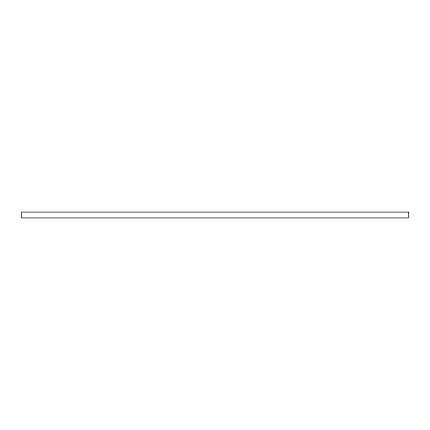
<?xml version="1.0" encoding="UTF-8"?>
<svg xmlns="http://www.w3.org/2000/svg" width="430" height="430" viewBox="0 0 430 430"><rect width="100%" height="100%" fill="white"/><g stroke="black" fill="none" stroke-linecap="round" stroke-linejoin="round"><path stroke-width="0.64" d="M408.5 212.092L21.5 212.092L21.5 217.908L408.5 217.908L408.5 212.092"/></g></svg>
